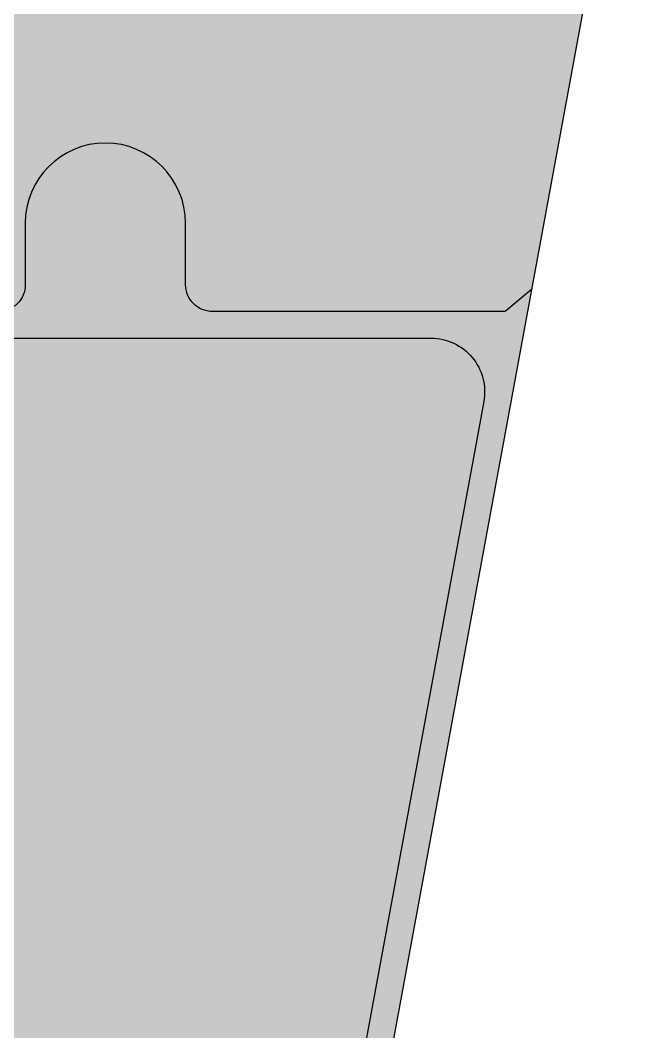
# Model space of a CAD drawing. Header units: millimetres. Extents: x -7030 to 16467, y -17331 to 16315.
# Drawn here: x 7459.7 to 7686.6, y 12795.8 to 13174.1 of the extents above; entities that cross this region are included whole.
import ezdxf
from ezdxf.enums import TextEntityAlignment as Align

# ---------------------------------------------------------------- set-up
doc = ezdxf.new("R2010")
doc.units = ezdxf.units.MM
doc.set_wipeout_variables(frame=1)
doc.layers.add('Техника. Кран LTM 1300-6.2', color=250, linetype='Continuous', true_color=0x333333)
doc.layers.add('Техника. Кран LTM 1300-6.2 Штрих', color=7, linetype='Continuous', true_color=0xffe79e)
doc.styles.add('arial', font='arial.ttf')

# ---------------------------------------------------------------- blocks, each defined once
blk = doc.blocks.new('Liebherr LTM 1300-6.2-20230808.14191')
at = {"transparency": 16777216}
blk.add_wipeout([(22.5, 398.48), (28.38, 398.48), (167.46, 330.99), (167.46, 330.99), (172.55, 328.04), (177.15, 324.37), (181.16, 320.07), (184.5, 315.23), (339.16, 51.5), (339.16, 51.5), (341.68, 46.46), (343.51, 41.14), (344.63, 35.62), (345, 30), (345, -194.23), (343.69, -205.62), (209.49, -933.89), (209.49, -933.89), (203.54, -950.14), (192.39, -963.38), (177.39, -972.01), (160.34, -975), (160.34, -975), (-160.34, -975), (-160.34, -975), (-177.39, -972.01), (-192.39, -963.38), (-203.54, -950.14), (-209.49, -933.89), (-209.49, -933.89), (-343.69, -205.62), (-345, -194.23), (-345, 30), (-345, 30), (-344.63, 35.62), (-343.51, 41.14), (-341.68, 46.46), (-339.16, 51.5), (-184.5, 315.23), (-184.5, 315.23), (-181.16, 320.07), (-177.15, 324.37), (-172.55, 328.04), (-167.46, 330.99), (-167.46, 330.99), (-28.38, 398.48), (-22.5, 398.48), (-22.5, 440), (22.5, 440)], dxfattribs=at)
at = {"layer": 'Техника. Кран LTM 1300-6.2 Штрих', "transparency": 16777216}
h = blk.add_hatch(color=256, dxfattribs=at)
h.dxf.hatch_style = 1
edge = h.paths.add_edge_path()
edge.add_line((22.5, 440), (22.5, 398.48))
edge.add_line((22.5, 398.48), (28.38, 398.48))
edge.add_line((28.38, 398.48), (167.46, 330.99))
edge.add_arc((150, 295), 40, 30.3877, 64.1149, ccw=False)
edge.add_line((184.5, 315.23), (339.16, 51.5))
edge.add_arc((302.5, 30), 42.5, 0, 30.3877, ccw=False)
edge.add_line((345, 30), (345, -194.23))
edge.add_line((345, -194.23), (343.69, -205.62))
edge.add_line((343.69, -205.62), (209.49, -933.89))
edge.add_arc((160.39, -925.12), 49.88, 269.9532, 349.8674, ccw=False)
edge.add_line((160.34, -975), (-160.34, -975))
edge.add_arc((-160.39, -925.12), 49.88, 190.1326, 270.0468, ccw=False)
edge.add_line((-209.49, -933.89), (-343.69, -205.62))
edge.add_line((-343.69, -205.62), (-345, -194.23))
edge.add_line((-345, -194.23), (-345, 30))
edge.add_arc((-302.5, 30), 42.5, 149.6123, 180, ccw=False)
edge.add_line((-339.16, 51.5), (-184.5, 315.23))
edge.add_arc((-150, 295), 40, 115.8851, 149.6123, ccw=False)
edge.add_line((-167.46, 330.99), (-28.38, 398.48))
edge.add_line((-28.38, 398.48), (-22.5, 398.48))
edge.add_line((-22.5, 398.48), (-22.5, 440))
edge.add_line((-22.5, 440), (22.5, 440))
at = {"color": 0, "linetype": 'ByBlock', "lineweight": -2, "transparency": 16777216}
for points in [[(22.5, 440), (22.5, 398.48), (28.38, 398.48), (167.46, 330.99, -0.148234), (184.5, 315.23), (339.16, 51.5, -0.133374), (345, 30), (345, -194.23), (343.69, -205.62), (209.49, -933.89, -0.363547), (160.34, -975), (-160.34, -975, -0.363547), (-209.49, -933.89), (-343.69, -205.62), (-345, -194.23), (-345, 30, -0.133374), (-339.16, 51.5), (-184.5, 315.23, -0.148234), (-167.46, 330.99), (-28.38, 398.48), (-22.5, 398.48), (-22.5, 440)], [(271.84, -410, -0.46865), (291.5, -433.62), (199.2, -934.57, -0.344803), (160.34, -965), (-160.34, -965, -0.344803), (-199.2, -934.57), (-291.5, -433.62, -0.46865), (-271.84, -410)]]:
    blk.add_lwpolyline(points, format="xyb", close=True, dxfattribs=at)
blk.add_lwpolyline([(309.38, -391.81), (299.54, -400), (190, -400, -0.414214), (180, -390), (180, -367, 1), (120, -367), (120, -390, -0.414214), (110, -400), (-110, -400, -0.414214), (-120, -390), (-120, -367, 1), (-180, -367), (-180, -390, -0.414214), (-190, -400), (-299.54, -400), (-309.38, -391.81)], format="xyb", dxfattribs=at)
blk = doc.blocks.new('Liebherr LTM 1300-6.2-12 rollig-20230811.16502901')
at = {"color": 0, "linetype": 'ByBlock', "lineweight": -2, "transparency": 16777216}
blk.add_blockref('Liebherr LTM 1300-6.2-20230808.14191', (0, 1524), dxfattribs=at)
blk = doc.blocks.new('*U138')
at = {"color": 0, "linetype": 'ByBlock', "lineweight": -2, "transparency": 16777216}
blk.add_lwpolyline([(7116.58, 15041.21), (7566.58, 15041.21), (7566.58, 13031.21), (7116.58, 13031.21)], close=True, dxfattribs=at)
at = {"layer": 'Defpoints', "color": 250, "linetype": 'ByBlock', "lineweight": -2, "transparency": 16777216, "style": 'arial', "width": 0.8}
blk.add_attdef('МАРКА', text='', height=250, rotation=55.2452, dxfattribs=at).set_placement((5240.72, 13424.23), align=Align.MIDDLE_CENTER)
at = {"color": 0, "linetype": 'ByBlock', "lineweight": -2, "transparency": 16777216}
blk.add_blockref('Liebherr LTM 1300-6.2-12 rollig-20230811.16502901', (7341.58, 11941.21), dxfattribs=at)

msp = doc.modelspace()

# ---------------------------------------------------------------- block references
at = {"layer": 'Техника. Кран LTM 1300-6.2', "transparency": 33554687}
msp.add_blockref('*U138', (0, 0), dxfattribs=at)

doc.saveas('drawing.dxf')
